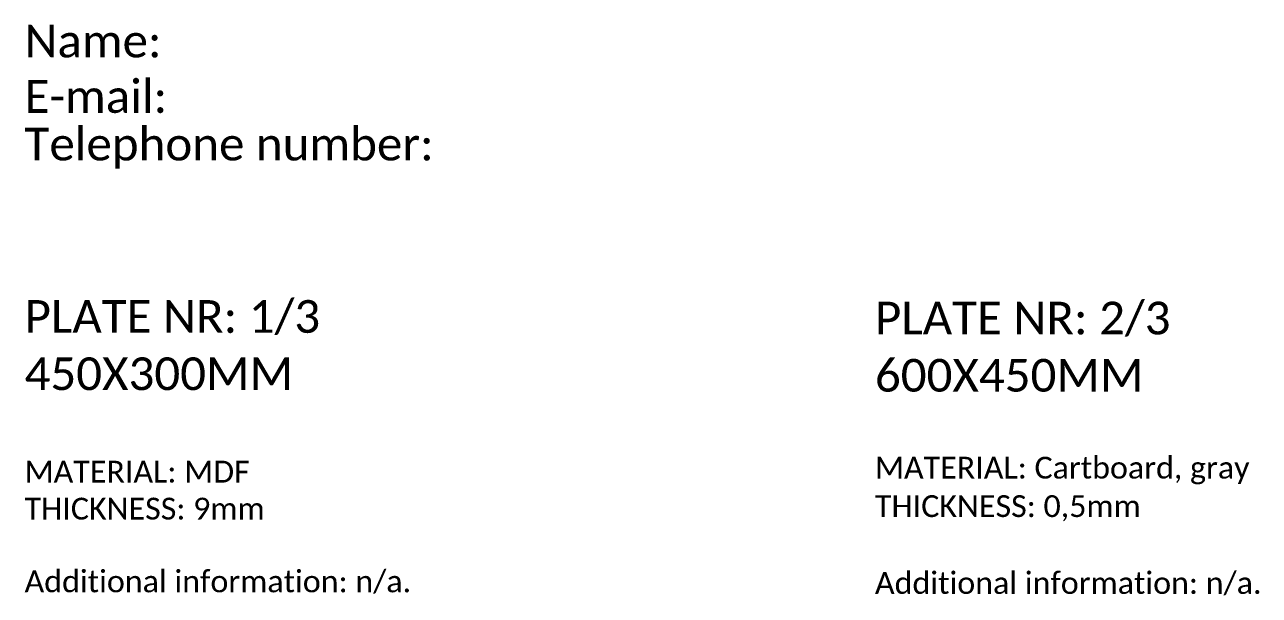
# Model space of a CAD drawing. Header units: inches. Extents: x -1539 to -150, y 1600 to 2524.
# Drawn here: x -1537 to -858, y 2211 to 2524 of the extents above; entities that cross this region are included whole.
import ezdxf

# ---------------------------------------------------------------- set-up
doc = ezdxf.new("R2010")
doc.units = ezdxf.units.IN
doc.header["$MEASUREMENT"] = 0
doc.layers.add('05_TEKSTEN_INSTRUCTIES', color=7, linetype='Continuous')

msp = doc.modelspace()

# ---------------------------------------------------------------- texts
at = {"layer": '05_TEKSTEN_INSTRUCTIES', "color": 18, "true_color": 0x000000, "attachment_point": 7}
for s, insert, char_height in [('\\fCalibri|b0|i0|c0|p34;\\W1;Name:', (-1537.19, 2506.06), 17.9832), ('\\fCalibri|b0|i0|c0|p34;\\W1;E-mail:', (-1537.19, 2475.58), 17.9832), ('\\fCalibri|b0|i0|c0|p34;\\W1;Telephone number:', (-1537.19, 2445.1), 17.9832), ('\\fCalibri|b0|i0|c0|p34;\\W1;PLATE NR: 1/3', (-1537.19, 2353.66), 17.9832), ('\\fCalibri|b0|i0|c0|p34;\\W1;PLATE NR: 2/3', (-1069.54, 2352.79), 17.9832), ('\\fCalibri|b0|i0|c0|p34;\\W1;450X300MM', (-1537.19, 2323.18), 17.9832), ('\\fCalibri|b0|i0|c0|p34;\\W1;600X450MM', (-1069.54, 2322.31), 17.9832), ('\\fCalibri|b0|i0|c0|p34;\\W1;MATERIAL: MDF', (-1537.19, 2272.38), 11.9888), ('\\fCalibri|b0|i0|c0|p34;\\W1;MATERIAL: Cartboard, gray', (-1069.54, 2271.51), 11.9888), ('\\fCalibri|b0|i0|c0|p34;\\W1;THICKNESS: 9mm', (-1537.19, 2252.06), 11.9888), ('\\fCalibri|b0|i0|c0|p34;\\W1;THICKNESS: 0,5mm', (-1069.54, 2251.19), 11.9888), ('\\fCalibri|b0|i0|c0|p34;\\W1;Additional information: n/a.', (-1537.19, 2211.42), 11.9888), ('\\fCalibri|b0|i0|c0|p34;\\W1;Additional information: n/a.', (-1069.54, 2210.55), 11.9888)]:
    msp.add_mtext(s, dxfattribs=dict(at, insert=insert, char_height=char_height))

doc.saveas('drawing.dxf')
